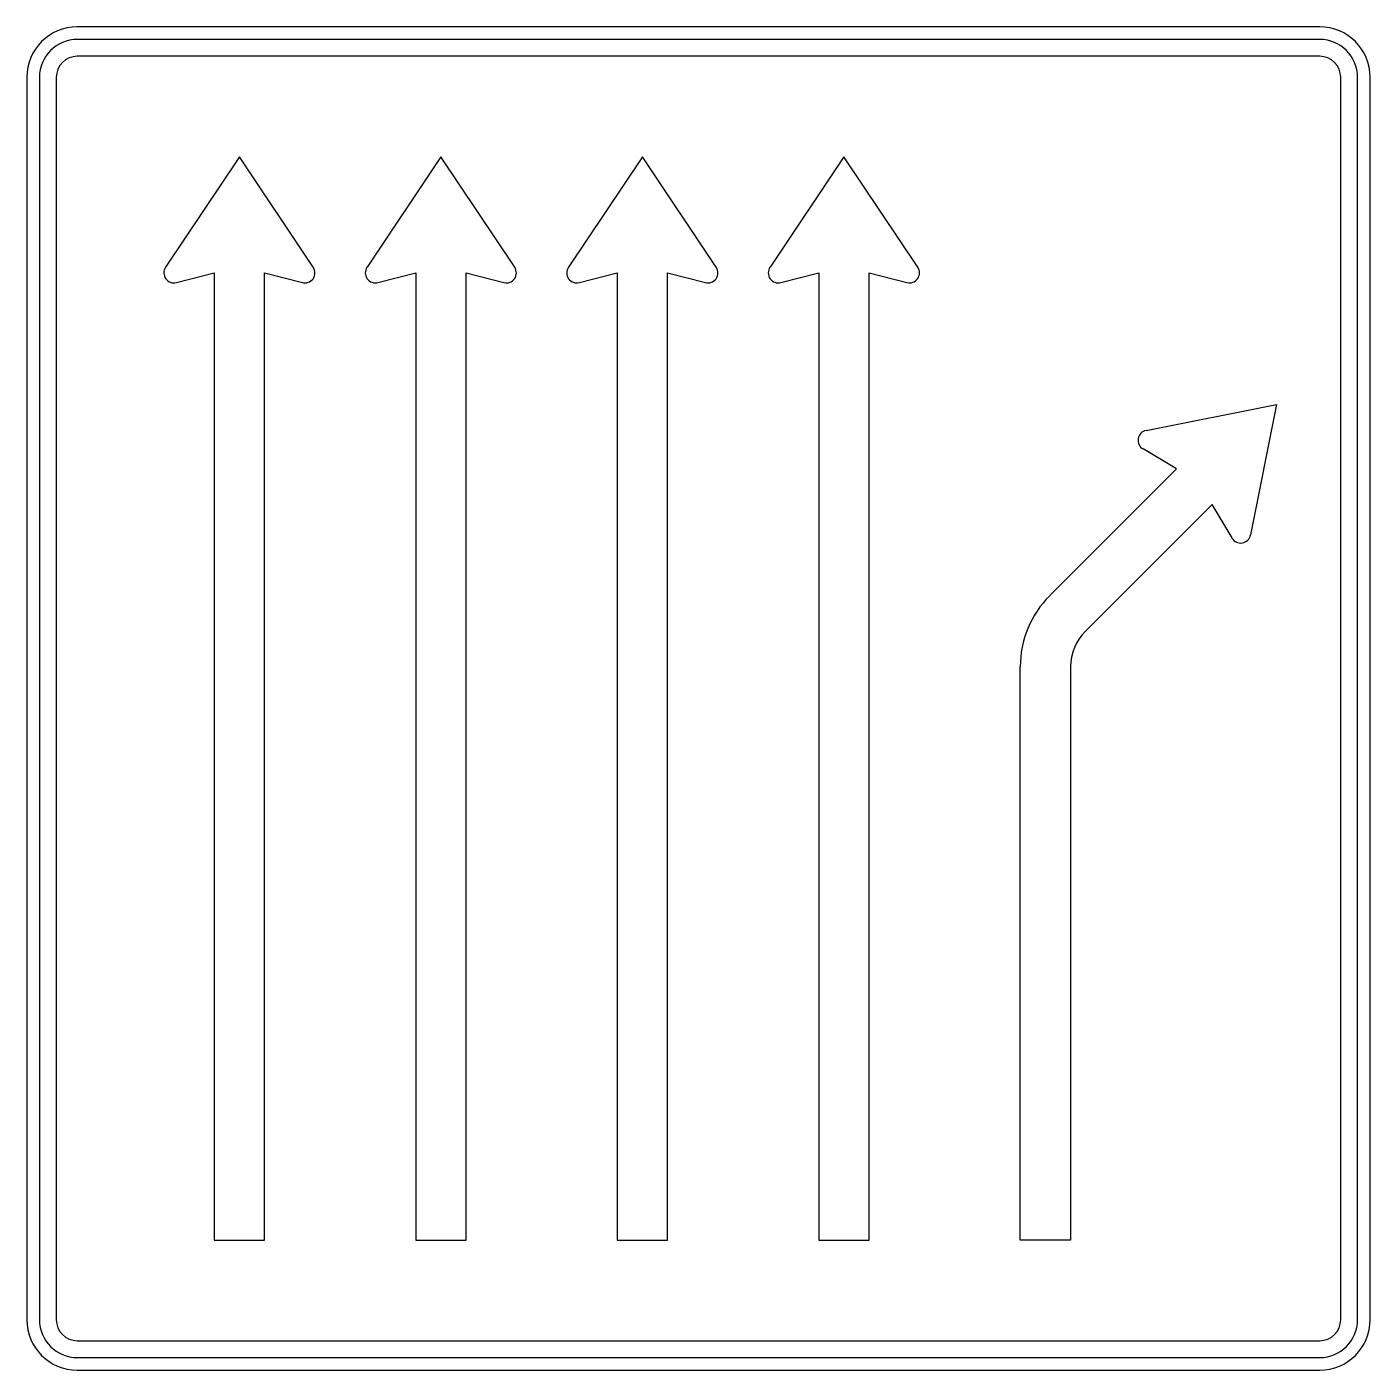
# Model space of a CAD drawing. Extents: x 0 to 1600, y 0 to 1600.
import ezdxf

# ---------------------------------------------------------------- set-up
doc = ezdxf.new("R2010")
doc.units = 0
doc.header["$LTSCALE"] = 25
doc.linetypes.add('AUSGEZOGEN', pattern=[0])
doc.layers.get('0').update_dxf_attribs({"linetype": 'AUSGEZOGEN'})

msp = doc.modelspace()

# ---------------------------------------------------------------- linework, layer by layer
for p, q in [((1540, 1600), (60, 1600)), ((1540, 1585), (60, 1585)), ((1540, 1565), (60, 1565)), ((0, 1540), (0, 60)), ((15, 1540), (15, 60)), ((35, 1540), (35, 60)), ((1565, 60), (1565, 1540)), ((1585, 60), (1585, 1540)), ((1600, 60), (1600, 1540)), ((253.2, 1445), (165.2, 1313.7)), ((341.1, 1313.7), (253.2, 1445)), ((493.2, 1445), (405.2, 1313.7)), ((581.1, 1313.7), (493.2, 1445)), ((733.2, 1445), (645.2, 1313.7)), ((821.1, 1313.7), (733.2, 1445)), ((973.2, 1445), (885.2, 1313.7)), ((1061.1, 1313.7), (973.2, 1445)), ((178.1, 1295.4), (223.2, 1307)), ((223.2, 1307), (223.2, 155)), ((283.2, 1307), (328.2, 1295.4)), ((283.2, 155), (283.2, 1307)), ((418.1, 1295.4), (463.2, 1307)), ((463.2, 1307), (463.2, 155)), ((523.2, 1307), (568.2, 1295.4)), ((523.2, 155), (523.2, 1307)), ((658.1, 1295.4), (703.2, 1307)), ((703.2, 1307), (703.2, 155)), ((763.2, 1307), (808.2, 1295.4)), ((763.2, 155), (763.2, 1307)), ((898.1, 1295.4), (943.2, 1307)), ((943.2, 1307), (943.2, 155)), ((1003.2, 1307), (1048.2, 1295.4)), ((1003.2, 155), (1003.2, 1307)), ((1333.2, 1119.3), (1488.3, 1150)), ((1488.3, 1150), (1457.6, 994.9)), ((1369.5, 1073.6), (1329.5, 1097.2)), ((1218.3, 922.5), (1369.5, 1073.6)), ((1411.9, 1031.2), (1260.7, 880)), ((1435.5, 991.2), (1411.9, 1031.2)), ((1183.2, 155), (1183.2, 837.6)), ((1243.2, 837.6), (1243.2, 155)), ((223.2, 155), (283.2, 155)), ((463.2, 155), (523.2, 155)), ((703.2, 155), (763.2, 155)), ((943.2, 155), (1003.2, 155)), ((1243.2, 155), (1183.2, 155)), ((60, 35), (1540, 35)), ((60, 15), (1540, 15)), ((60, 0), (1540, 0))]:
    msp.add_line(p, q)
for centre, radius, start, end in [((60, 1540), 60, 90, 180), ((1540, 1540), 60, 0, 90), ((60, 1540), 45, 90, 180), ((1540, 1540), 45, 0, 90), ((60, 1540), 25, 90, 180), ((1540, 1540), 25, 0, 90), ((175.2, 1307), 12, 146.195, 284.475), ((331.1, 1307), 12, 255.525, 393.805), ((415.1, 1307), 12, 146.195, 284.475), ((571.1, 1307), 12, 255.525, 393.805), ((655.1, 1307), 12, 146.195, 284.475), ((811.1, 1307), 12, 255.525, 393.805), ((895.1, 1307), 12, 146.195, 284.475), ((1051.2, 1307), 12, 255.525, 393.805), ((1335.5, 1107.5), 12, 101.195, 239.475), ((1445.8, 997.2), 12, 210.525, 348.805), ((1303.2, 837.6), 120, 135, 180), ((1303.2, 837.6), 60, 135, 180), ((60, 60), 60, 180, 270), ((60, 60), 45, 180, 270), ((60, 60), 25, 180, 270), ((1540, 60), 60, 270, 360), ((1540, 60), 45, 270, 360), ((1540, 60), 25, 270, 360)]:
    msp.add_arc(centre, radius, start, end)

doc.saveas('drawing.dxf')
